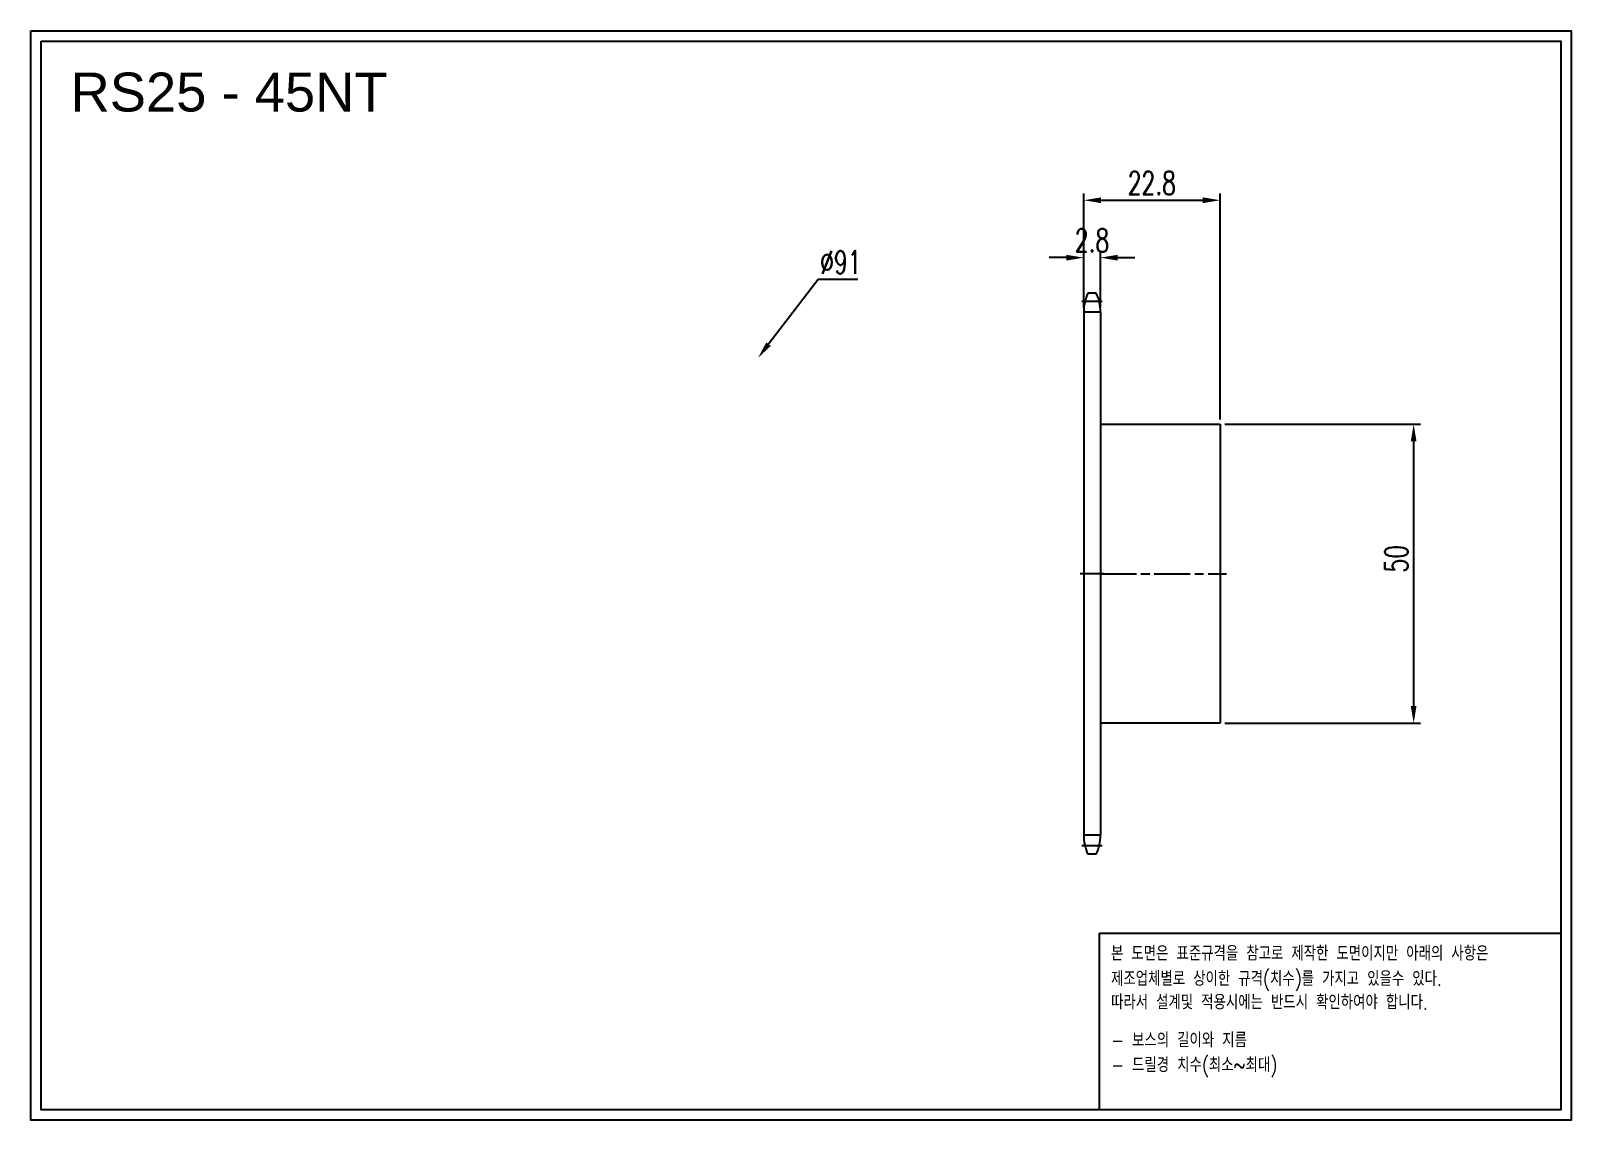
# Model space of a CAD drawing. Header units: millimetres. Extents: x -66694 to -66437, y 1720 to 1903.
import ezdxf

# ---------------------------------------------------------------- set-up
doc = ezdxf.new("R2010")
doc.units = ezdxf.units.MM
for name, pattern in [('AM_ISO02W050', [7.5, 6, -1.5]), ('AM_ISO02W050x2', [3.75, 3, -0.75]), ('AM_ISO08W050', [18, 12, -1.5, 3, -1.5]), ('AM_ISO08W050x2', [9, 6, -0.75, 1.5, -0.75])]:
    doc.linetypes.add(name, pattern=pattern)
for name, color, linetype, lineweight in [('AM_3N', 6, 'AM_ISO02W050', 25), ('AM_7', 4, 'AM_ISO08W050', 25), ('AM_7N', 4, 'AM_ISO08W050', 25)]:
    doc.layers.add(name, color=color, linetype=linetype, lineweight=lineweight)
doc.layers.add('S-DIM', color=7, linetype='Continuous')
doc.styles.add('HAN', font='ROMANS.shx', dxfattribs={"width": 0.7, "bigfont": 'whgtxt.shx'})
doc.styles.add('HSG', font='SIMPLEX.shx', dxfattribs={"width": 0.7, "bigfont": 'HSG.shx'})
doc.styles.get("Standard").update_dxf_attribs({"font": 'arial.ttf'})
doc.dimstyles.new('APP4', dxfattribs={"dimscale": 1.6, "dimtxt": 2.4, "dimasz": 1.8, "dimexe": 0.7, "dimexo": 0.5, "dimgap": 0.6, "dimtad": 1, "dimtoh": 1, "dimdec": 1, "dimrnd": 0.01, "dimzin": 9, "dimdsep": 46, "dimtxsty": 'HSG', "dimcen": 0, "dimclrd": 1, "dimclre": 1, "dimclrt": 256, "dimazin": 2, "dimtp": 1, "dimtm": 1, "dimtfac": 0.5, "dimtdec": 1, "dimtofl": 0, "dimtmove": 0, "dimatfit": 3, "dimfxl": 0, "dimtvp": 1, "dimtolj": 2, "dimlwd": -1, "dimlwe": -1, "dimarcsym": 0})

# ---------------------------------------------------------------- blocks, each defined once
blk = doc.blocks.new('*D2')
at = {"layer": 'Defpoints', "color": 0, "transparency": 16777216}
for p in [(-66495.43, 1836.75), (-66495.43, 1786.75), (-66463.05, 1786.75)]:
    blk.add_point(p, dxfattribs=at)
at = {"layer": 'S-DIM', "color": 1, "transparency": 16777216}
for p, q in [((-66494.63, 1836.75), (-66461.93, 1836.75)), ((-66463.05, 1833.87), (-66463.05, 1789.63)), ((-66494.63, 1786.75), (-66461.93, 1786.75))]:
    blk.add_line(p, q, dxfattribs=at)
for points in [[(-66463.53, 1833.87), (-66462.57, 1833.87), (-66463.05, 1836.75)], [(-66463.53, 1789.63), (-66462.57, 1789.63), (-66463.05, 1786.75)]]:
    blk.add_solid(points, dxfattribs=at)
at = {"layer": 'S-DIM', "transparency": 16777216, "insert": (-66465.93, 1814.25), "char_height": 3.84, "attachment_point": 5, "rotation": 90, "style": 'HSG'}
blk.add_mtext('\\A2;50', dxfattribs=at)
blk = doc.blocks.new('fyjkfytuj')
for p, q in [((-66537.93, 409.63), (-66517.93, 409.63)), ((-66517.93, 409.63), (-66517.93, 359.63)), ((-66517.93, 359.63), (-66537.93, 359.63))]:
    blk.add_line(p, q)
at = {"layer": 'AM_7N', "linetype": 'AM_ISO08W050x2'}
blk.add_line((-66537.93, 384.63), (-66516.85, 384.63), dxfattribs=at)
blk = doc.blocks.new('*D3')
at = {"layer": 'Defpoints', "color": 0, "transparency": 16777216}
for p in [(-66572.69, 1847.84), (-66628.17, 1775.66)]:
    blk.add_point(p, dxfattribs=at)
at = {"layer": 'S-DIM', "color": 1, "transparency": 16777216}
for p, q in [((-66562.62, 1860.94), (-66570.94, 1850.12)), ((-66556.03, 1860.94), (-66562.62, 1860.94))]:
    blk.add_line(p, q, dxfattribs=at)
blk.add_solid([(-66571.32, 1850.41), (-66570.56, 1849.83), (-66572.69, 1847.84)], dxfattribs=at)
at = {"layer": 'S-DIM', "transparency": 16777216, "insert": (-66558.85, 1863.82), "char_height": 3.84, "attachment_point": 5, "style": 'HSG'}
blk.add_mtext('\\A2;∅91', dxfattribs=at)
blk = doc.blocks.new('*D4')
at = {"layer": 'Defpoints', "color": 0, "transparency": 16777216}
for p in [(-66515.43, 1864.59), (-66518.23, 1855.47), (-66515.43, 1855.47)]:
    blk.add_point(p, dxfattribs=at)
at = {"layer": 'S-DIM', "color": 1, "transparency": 16777216}
for p, q in [((-66518.23, 1856.27), (-66518.23, 1865.71)), ((-66515.43, 1856.27), (-66515.43, 1865.71)), ((-66521.11, 1864.59), (-66523.99, 1864.59)), ((-66512.55, 1864.59), (-66509.67, 1864.59))]:
    blk.add_line(p, q, dxfattribs=at)
for points in [[(-66521.11, 1865.07), (-66521.11, 1864.11), (-66518.23, 1864.59)], [(-66512.55, 1865.07), (-66512.55, 1864.11), (-66515.43, 1864.59)]]:
    blk.add_solid(points, dxfattribs=at)
at = {"layer": 'S-DIM', "transparency": 16777216, "insert": (-66516.83, 1867.47), "char_height": 3.84, "attachment_point": 5, "style": 'HSG'}
blk.add_mtext('\\A2;2.8', dxfattribs=at)
blk = doc.blocks.new('*D5')
at = {"layer": 'Defpoints', "color": 0, "transparency": 16777216}
for p in [(-66495.43, 1874.19), (-66518.23, 1855.47), (-66495.43, 1836.75)]:
    blk.add_point(p, dxfattribs=at)
at = {"layer": 'S-DIM', "color": 1, "transparency": 16777216}
for p, q in [((-66518.23, 1856.27), (-66518.23, 1875.31)), ((-66515.35, 1874.19), (-66498.31, 1874.19)), ((-66495.43, 1837.55), (-66495.43, 1875.31))]:
    blk.add_line(p, q, dxfattribs=at)
for points in [[(-66515.35, 1874.67), (-66515.35, 1873.71), (-66518.23, 1874.19)], [(-66498.31, 1874.67), (-66498.31, 1873.71), (-66495.43, 1874.19)]]:
    blk.add_solid(points, dxfattribs=at)
at = {"layer": 'S-DIM', "transparency": 16777216, "insert": (-66506.83, 1877.07), "char_height": 3.84, "attachment_point": 5, "style": 'HSG'}
blk.add_mtext('\\A2;22.8', dxfattribs=at)
blk = doc.blocks.new('notice1')
at = {"color": 4}
blk.add_lwpolyline([(-22142.12, 1735.9), (-22053.8, 1735.9), (-22053.8, 1702.07), (-22142.12, 1702.07)], close=True, dxfattribs=at)
at = {"color": 4, "style": 'HAN', "width": 0.8}
for s, p in [('본 도면은 표준규격을 참고로 제작한 도면이지만 아래의 사항은', (-22139.9, 1730.62)), ('제조업체별로 상이한 규격(치수)를 가지고 있을수 있다.', (-22139.9, 1725.78)), ('따라서 설계및 적용시에는 반드시 확인하여야 합니다.', (-22139.9, 1721.28)), ('- 보스의 길이와 지름', (-22139.9, 1714.03)), ('- 드릴경 치수(최소~최대)', (-22139.9, 1709.27))]:
    blk.add_text(s, height=2.7949, dxfattribs=at).set_placement(p)

msp = doc.modelspace()

# ---------------------------------------------------------------- linework, layer by layer
for p, q in [((-66516.13, 1858.67), (-66517.52, 1858.67)), ((-66518.23, 1855.47), (-66518.23, 1768.03)), ((-66515.43, 1855.47), (-66515.43, 1768.03)), ((-66516.13, 1764.83), (-66517.52, 1764.83))]:
    msp.add_line(p, q)
for points in [[(-66694.32, 1902.52), (-66436.7, 1902.52), (-66436.7, 1720.37), (-66694.32, 1720.37)], [(-66692.58, 1900.79), (-66438.43, 1900.79), (-66438.43, 1722.1), (-66692.58, 1722.1)]]:
    msp.add_lwpolyline(points, close=True)
for centre, start, end in [((-66510.63, 1855.47), 155.0989, 180), ((-66523.03, 1855.47), 0, 24.9011), ((-66510.63, 1768.03), 180, 204.9011), ((-66523.03, 1768.03), 335.0989, 0)]:
    msp.add_arc(centre, 7.6, start, end)
at = {"layer": 'AM_3N', "linetype": 'AM_ISO02W050x2'}
for p, q in [((-66515.43, 1855.47), (-66518.23, 1855.47)), ((-66515.43, 1768.03), (-66518.23, 1768.03))]:
    msp.add_line(p, q, dxfattribs=at)
at = {"layer": 'AM_7', "linetype": 'AM_ISO08W050x2'}
for p, q in [((-66515.15, 1857.26), (-66518.54, 1857.26)), ((-66514.84, 1811.75), (-66518.81, 1811.75)), ((-66515.15, 1766.23), (-66518.54, 1766.23))]:
    msp.add_line(p, q, dxfattribs=at)

# ---------------------------------------------------------------- block references
msp.add_blockref('fyjkfytuj', (22.51, 1427.12))
at = {"xscale": 0.8735999999999999, "yscale": 0.8735999999999999, "zscale": 0.8735999999999999}
msp.add_blockref('notice1', (-47172.24, 235.18), dxfattribs=at)

# ---------------------------------------------------------------- texts
msp.add_text('RS25 - 45NT', height=6.5055).set_placement((-66687.68, 1889.03))

# ---------------------------------------------------------------- dimensions: what is measured, and where the dimension line sits
at = {"layer": 'S-DIM'}
dim = msp.add_linear_dim(base=(-66495.43, 1874.19), p1=(-66518.23, 1855.47), p2=(-66495.43, 1836.75), dimstyle='APP4', dxfattribs=at)
dim.commit()
dim.dimension.update_dxf_attribs({"geometry": '*D5', "text_midpoint": (-66506.83, 1877.07)})
dim = msp.add_linear_dim(base=(-66515.43, 1864.59), p1=(-66518.23, 1855.47), p2=(-66515.43, 1855.47), dimstyle='APP4', dxfattribs=at)
dim.commit()
dim.dimension.update_dxf_attribs({"geometry": '*D4', "text_midpoint": (-66516.83, 1864.59), "dimtype": 128})
dim = msp.add_diameter_dim_2p(p1=(-66628.17, 1775.66), p2=(-66572.69, 1847.84), dimstyle='APP4', dxfattribs=at)
dim.commit()
dim.dimension.update_dxf_attribs({"geometry": '*D3', "text_midpoint": (-66558.85, 1860.94), "dimtype": 131})
dim = msp.add_linear_dim(base=(-66463.05, 1786.75), p1=(-66495.43, 1836.75), p2=(-66495.43, 1786.75), angle=90, dimstyle='APP4', dxfattribs=at)
dim.commit()
dim.dimension.update_dxf_attribs({"geometry": '*D2', "text_midpoint": (-66463.05, 1814.25), "dimtype": 128})

doc.saveas('drawing.dxf')
